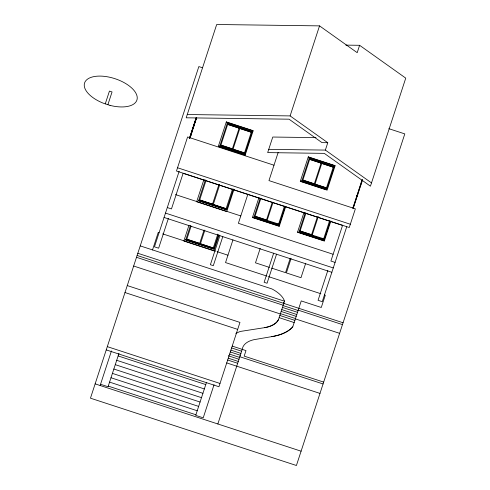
<?xml version="1.0" encoding="UTF-8"?>
<svg xmlns="http://www.w3.org/2000/svg" width="490" height="490" viewBox="0 0 490 490"><rect width="100%" height="100%" fill="white"/><g stroke="black" fill="none" stroke-linecap="round" stroke-linejoin="round"><path stroke-width="0.73" d="M105.252 103.898L109.435 91.097L112.051 91.949L107.867 104.756M100.144 385.501L111.451 350.926M152.506 249.986L158.246 232.419L159.085 232.695M118.997 353.278L108.063 386.733L100.548 384.276M189.465 138.272L196.172 117.747M189.52 138.223L192.38 129.47M192.815 128.135L196.27 117.557M189.697 138.278L196.355 117.912M190.077 137.745L190.898 135.234M191.21 134.272L192.399 130.64M193.673 126.739L194.193 124.534M196.288 118.733L194.946 122.224M179.15 171.292L154.46 246.831L158.638 248.197L168.382 218.381M190.065 137.911L196.723 117.533M188.993 225.222L183.83 241.019L213.891 250.843L219.055 235.047M204.012 179.273L196.662 201.745L226.729 211.576L234.006 189.311M190.469 225.467L185.735 239.965L212.979 248.871L217.799 234.122M205.371 179.873L198.566 200.692L226.601 209.836L233.399 189.036M191.131 226.111L186.825 239.273L199.663 243.469M206.1 180.302L199.663 200L212.501 204.195M227.207 123.468L219.943 145.702L244.969 153.86L252.197 131.755L227.176 123.572M199.363 244.4L204.03 230.116M212.195 205.126L218.969 184.418M200.171 244.565L204.869 230.19M213.009 205.298L219.692 184.84M232.113 149.658L239.334 127.547M232.836 149.793L240.063 127.688M225.81 209.597L232.585 188.883M244.265 153.652L251.535 131.418M213.769 249.11L218.467 234.735M219.888 235.629L210.382 264.723L213.303 265.678L222.809 236.584M232.94 239.929L225.541 262.579L266.995 276.127M247.916 194.114L238.373 223.305L333.12 254.273M258.965 197.537L252.43 217.548L279.269 226.319L285.811 206.308M260.166 198.138L254.059 216.819L279.086 224.977L285.156 206.425M260.876 198.328L255.002 216.304L266.462 220.053M278.155 152.476L268.961 180.602L355.36 208.838L349.26 227.507L176.467 171.028L187.596 136.967L273.996 165.21M187.266 114.531L290.105 115.91L319.535 25.878L357.204 52.681L359.611 45.3L345.842 45.117M206.419 382.616L195.712 415.379L203.221 417.835L214.05 384.705M266.229 220.776L272.311 202.162M266.958 220.917L273.022 202.358M260.202 248.399L255.486 262.83L269.396 267.375M278.381 224.769L284.488 206.088M217.848 423.973L242.232 349.364A36.327 17.836 18.1 0 1 253.765 339.723L271.687 336.636A70.052 34.392 18.1 0 0 292.763 326.867L301.24 300.927L321.275 307.475L325.293 295.182L324.454 294.913M273.647 253.201L264.135 282.289L267.056 283.245L276.568 254.157M304.045 212.268L297.504 232.278L324.343 241.049L330.885 221.045M314.078 184.614L321.305 162.502M371.5 182.917L325.366 150.087L327.773 142.713L290.105 115.91M290.252 258.218L285.535 272.648L271.625 268.104M305.239 212.868L299.133 231.55L324.166 239.714L330.229 221.155M314.807 184.755L322.034 162.643M291.091 258.493L286.374 272.924L300.983 277.695L305.699 263.265M305.95 213.058L300.076 231.041L311.542 234.784M235.825 333.543A57.832 28.389 18.1 0 1 240.308 331.448L264.52 327.669A42.042 20.641 18.1 0 0 278.541 319.498L284.512 301.215A25.027 12.287 18.1 0 0 271.901 288.922L140.238 245.888M326.236 188.607L333.506 166.373M311.303 235.506L317.385 216.899M312.032 235.647L318.292 216.5M323.461 239.5L329.568 220.819M327.816 270.492L318.071 300.309L322.249 301.675L346.742 226.717M342.626 225.186L330.909 261.035L335.08 262.401M352.776 208.275L362.11 179.836M353.547 206.639L362.294 179.891M353.204 208.434L362.582 179.738M319.535 25.878L216.69 24.5L186.194 117.808L289.039 119.186L321.997 142.633L327.773 142.713M316.013 137.617L272.765 137.035L267.675 152.604L324.294 153.364L370.428 186.188L405.751 78.131L359.611 45.3M268.747 149.328L325.366 150.087M202.468 67.767L198.842 66.579L90.46 398.18L296.419 465.5L404.801 133.899L388.84 128.68M226.251 122.133L253.091 130.904M227.917 123.719L239.371 127.443M227.139 123.682L252.166 131.841M239.157 128.092L227.697 124.344L220.88 145.187L232.346 148.936M227.666 124.436L239.126 128.184M239.831 128.411L251.29 132.159M239.8 128.496L251.26 132.245M308.222 157.088L335.062 165.859M321.342 162.398L309.178 158.423L301.914 180.657L326.94 188.815L334.168 166.71L309.141 158.527M309.11 158.638L334.137 166.796M194.867 121.734L195.302 121.875M321.128 163.048L309.662 159.299L302.851 180.142L314.317 183.891M309.637 159.391L321.097 163.139M321.795 163.366L333.261 167.114M321.771 163.458L333.231 167.2M194.291 123.486L194.732 123.633M361.332 182.084L361.767 182.225M361.161 182.605L361.602 182.752M192.889 127.78L193.329 127.921M192.319 129.538L192.754 129.679M360.481 184.693L360.916 184.834M360.346 185.226L360.744 185.355M190.561 134.909L190.996 135.05M220.91 145.101L232.376 148.844M233.044 149.162L244.51 152.911M233.013 149.254L244.479 152.996M190.389 135.43L190.824 135.571M220.01 145.487L232.174 149.462M219.979 145.591L245 153.768M218.381 146.21L245.221 154.987M357.467 194.04L357.865 194.169M357.02 195.29L357.455 195.43M356.855 195.786L357.29 195.927L356.849 195.81M302.881 180.057L314.347 183.799M315.015 184.118L326.481 187.866M314.984 184.209L326.45 187.958M301.975 180.461L314.145 184.418M322.016 186.99L324.876 187.921M301.944 180.547L326.971 188.73M300.352 181.171L326.469 189.704M353.112 207.233L353.547 207.374M177.533 167.758L350.332 224.236M342.553 225.4L183.119 173.289L171.469 208.924L167.298 207.558M255.027 216.219L266.493 219.961M300.107 230.949L311.567 234.698M267.136 220.371L278.626 224.028M312.21 235.102L323.7 238.759M254.12 216.623L267.007 220.812M276.305 223.85L278.455 224.555M299.206 231.335L312.081 235.543M254.096 216.709L279.116 224.892M299.17 231.445L324.196 239.622M199.693 199.914L212.531 204.11M213.285 204.453L226.123 208.648M213.254 204.544L226.092 208.74M252.497 217.333L279.337 226.104M297.577 232.064L324.417 240.835M198.634 200.496L212.317 204.973M198.603 200.588L226.631 209.751M175.543 194.61L240.786 215.931M165.491 213.095L333.274 267.932M164.064 217.456L331.846 272.299M186.855 239.181L199.693 243.383M200.447 243.726L213.285 247.922M200.416 243.812L213.26 248.014M185.802 239.751L199.424 244.204L185.796 239.769M211.613 248.185L213.046 248.657M185.765 239.861L213.793 249.018M162.704 233.877L215.625 251.174M217.076 251.652L227.948 255.204M268.453 276.605L320.821 293.724M137.825 253.269L284.512 301.215M137.114 255.449L343.067 322.763M136.508 257.293L283.202 305.239M298.226 310.152L342.467 324.613M283.091 305.576L298.116 310.489M282.485 307.42L297.51 312.332M281.775 309.6L296.799 314.513M281.168 311.444L296.199 316.356M280.458 313.625L295.482 318.537M133.654 266.021L280.347 313.968M295.372 318.874L339.613 333.335M279.857 315.474L294.882 320.38M279.141 317.655L294.165 322.567M127.265 285.572L239.959 322.408L218.932 386.739L106.238 349.903M124.987 292.548L237.675 329.378M232.217 346.093L245.986 350.595L244.179 356.126L323.676 382.108M231.611 347.937L241.631 351.208M230.9 350.117L240.915 353.388M230.294 351.961L240.314 355.232M239.824 356.738L323.069 383.952M229.583 354.141L239.598 357.418M228.267 355.752L238.998 359.262M228.267 358.166L238.287 361.442M227.666 360.009L237.681 363.286M226.717 362.918L319.982 393.403M107.31 346.632L219.998 383.468M118.127 355.936L205.775 384.583M116.7 360.297L204.348 388.944M115.273 364.664L202.921 393.311M113.845 369.025L201.494 397.672M112.424 373.386L200.073 402.039M110.997 377.753L198.646 406.4M109.57 382.114L197.219 410.761M108.259 386.114L195.908 414.761M95.14 383.866L301.099 451.186M292.763 326.867A64.355 31.593 18.1 0 1 271.687 336.636M278.541 319.498A38.667 18.981 18.1 0 1 264.52 327.669M283.428 302.342A25.027 12.287 18.1 0 1 283.802 303.396M226.325 121.918L218.313 146.424L245.153 155.201L253.165 130.689L226.325 121.918M308.29 156.874L300.278 181.38L327.124 190.157L335.135 165.645L308.29 156.874M109.999 105.374L103.163 103.145A27.532 13.518 18.1 0 1 90.932 77.408A27.532 13.518 18.1 0 1 135.069 91.832A27.532 13.518 18.1 0 1 109.999 105.374"/></g></svg>
